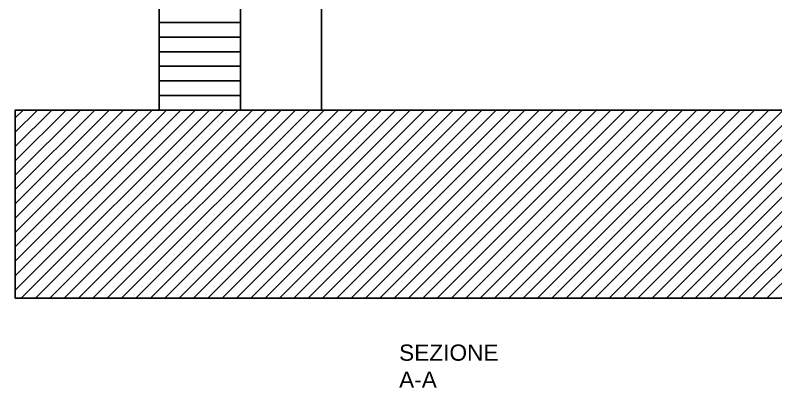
# Model space of a CAD drawing. Header units: inches. Extents: x 15 to 22798, y 21 to 21519.
# Drawn here: x 3099 to 4037, y 65 to 524 of the extents above; entities that cross this region are included whole.
import ezdxf

# ---------------------------------------------------------------- set-up
doc = ezdxf.new("R2010")
doc.units = ezdxf.units.IN
doc.header["$MEASUREMENT"] = 0
doc.layers.add('pino marittimo', color=7, linetype='Continuous')
doc.styles.get("Standard").update_dxf_attribs({"font": 'Arial.ttf'})

msp = doc.modelspace()

# ---------------------------------------------------------------- hatches: boundary and pattern name
h = msp.add_hatch()
h.set_pattern_fill('ANSI31', color=0, scale=100)
h.set_pattern_definition([(45, (-17488.1, -2052.29), (-8.838835, 8.838835), [])])
h.paths.add_polyline_path([(4974.47, 175.47), (4974.47, 407.41), (4786.84, 407.06), (4786.84, 407.41), (4494.84, 407.41), (3099.28, 407.41), (3099.28, 175.47)])

# ---------------------------------------------------------------- linework, layer by layer
for p, q in [((3276.84, 787.41), (3276.84, 407.41)), ((3476.84, 407.41), (3476.84, 787.41)), ((3376.84, 407.41), (3376.84, 769.41)), ((3276.84, 497.41), (3276.84, 515.41)), ((3276.84, 515.41), (3376.84, 515.41)), ((3276.84, 497.41), (3376.84, 497.41)), ((3376.84, 479.41), (3276.84, 479.41)), ((3276.84, 461.41), (3376.84, 461.41)), ((3376.84, 443.41), (3276.84, 443.41)), ((3276.84, 425.41), (3376.84, 425.41)), ((3099.28, 407.41), (3529.28, 407.41)), ((3276.84, 407.41), (3376.84, 407.41)), ((3376.84, 407.41), (3276.84, 407.41))]:
    msp.add_line(p, q)
at = {"ltscale": 12}
msp.add_lwpolyline([(4974.47, 407.41), (3099.28, 407.41), (3099.28, 175.47), (4974.47, 175.47)], close=True, dxfattribs=at)
at = {"layer": 'pino marittimo'}
msp.add_line((3547.13, 407.41), (3527.69, 407.41), dxfattribs=at)

# ---------------------------------------------------------------- texts
at = {"insert": (3572.51, 118.48), "char_height": 20, "attachment_point": 1}
msp.add_mtext_dynamic_manual_height_columns('SEZIONE A-A', width=10.2821, gutter_width=1, heights=[0], dxfattribs=at)

doc.saveas('drawing.dxf')
